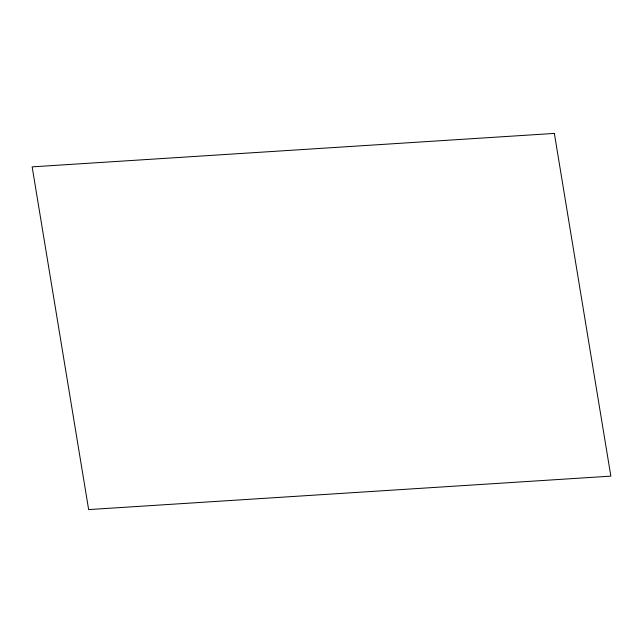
<?xml version="1.0" encoding="UTF-8"?>
<svg xmlns="http://www.w3.org/2000/svg" width="643" height="643" viewBox="0 0 643 643"><rect width="100%" height="100%" fill="white"/><g stroke="black" fill="none" stroke-linecap="round" stroke-linejoin="round"><path stroke-width="0.96" d="M554.354 133.414L32.15 166.858L88.646 509.586L610.85 476.141L554.354 133.414"/></g></svg>
